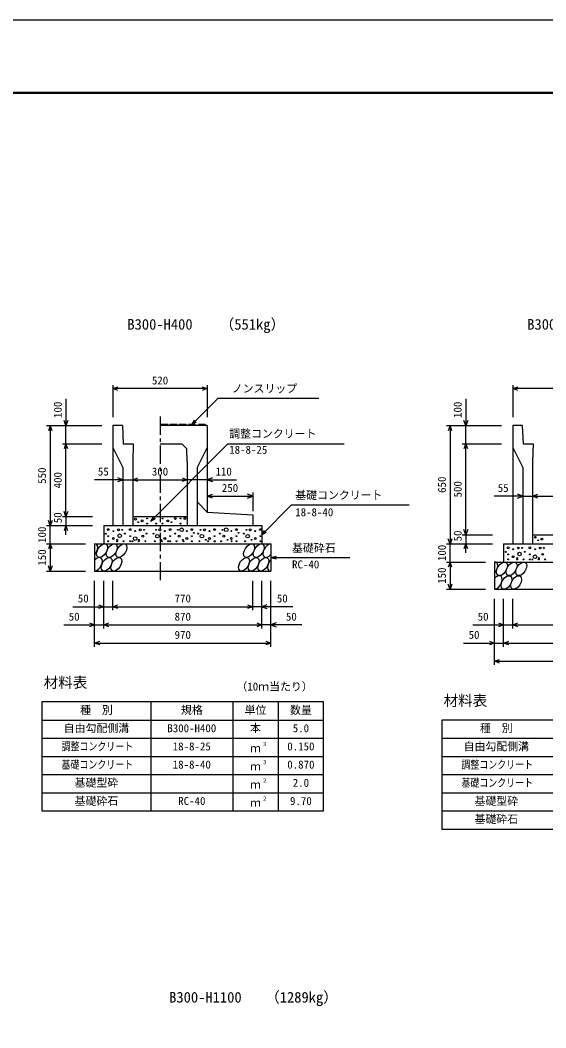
# Model space of a CAD drawing. Units: millimetres, scale not verified. Extents: x -16800 to 16800, y -5940 to 5940.
# Drawn here: x 2880 to 5773, y 399 to 5940 of the extents above; entities that cross this region are included whole.
import ezdxf
from ezdxf.enums import TextEntityAlignment as Align

# ---------------------------------------------------------------- set-up
doc = ezdxf.new("R2010")
doc.units = ezdxf.units.MM
doc.header["$LTSCALE"] = 20
doc.linetypes.add('CHAIN1', pattern=[8, 5, -1, 1, -1])
for name, color, linetype, lineweight in [('0-0_DIM', 7, 'Continuous', 25), ('0-1_Defpoints', 5, 'Continuous', 25), ('0-2_HATCH', 6, 'Continuous', 25), ('0-3_HYO', 3, 'Continuous', 25), ('0-4_HYO2', 4, 'Continuous', 25), ('0-5_OUTLINE', 3, 'Continuous', 25), ('0-6_TXT', 7, 'Continuous', 25), ('0-7_WAKU', 3, 'Continuous', 25)]:
    doc.layers.add(name, color=color, linetype=linetype, lineweight=lineweight)
doc.styles.add('ＭＳ ゴシック', font='')
doc.styles.get('ＭＳ ゴシック').set_extended_font_data('MS Gothic')

msp = doc.modelspace()

# ---------------------------------------------------------------- linework, layer by layer
at = {"layer": '0-0_DIM'}
for p, q in [((3390, 3933.86), (3390, 3757.12)), ((3910, 3933.86), (3910, 3757.12)), ((5590, 3933.86), (5590, 3757.11)), ((3910, 3913.86), (3390, 3913.86)), ((6110, 3913.86), (5590, 3913.86)), ((3132.46, 3857.81), (3132.46, 3710.65)), ((3825, 3717.15), (3967.21, 3859.36)), ((4524.1, 3859.36), (3967.21, 3859.36)), ((5332.46, 3857.8), (5332.46, 3710.65)), ((3825, 3717.15), (3840, 3743.13)), ((3825, 3717.15), (3850.98, 3732.15)), ((3025.8, 3710.65), (3329.13, 3710.65)), ((3045.8, 3710.65), (3045.8, 3160.65)), ((3132.46, 3610.65), (3132.46, 3710.65)), ((5225.8, 3710.65), (5529.13, 3710.65)), ((5245.8, 3710.65), (5245.8, 3060.65)), ((5332.46, 3610.65), (5332.46, 3710.65)), ((3112.46, 3610.65), (3329.13, 3610.65)), ((3132.46, 3210.65), (3132.46, 3610.65)), ((3598.87, 3185.65), (4023.7, 3610.48)), ((4023.7, 3610.48), (4662.9, 3610.48)), ((5312.46, 3610.65), (5529.13, 3610.65)), ((5332.46, 3110.65), (5332.46, 3610.65)), ((3445, 3412.72), (3288.82, 3412.72)), ((3445, 3412.72), (3500, 3412.72)), ((3500, 3412.72), (3800, 3412.72)), ((3910, 3412.72), (3800, 3412.72)), ((3910, 3412.72), (4070.77, 3412.72)), ((4160, 3342.78), (4160, 3240.65)), ((3910, 3322.78), (4160, 3322.78)), ((4373.65, 3274.3), (4210, 3110.65)), ((4373.65, 3274.3), (5020.53, 3274.3)), ((5645, 3322.72), (5488.82, 3322.72)), ((5645, 3322.72), (5700, 3322.72)), ((5700, 3322.72), (6000, 3322.72)), ((3025.8, 3160.65), (3279.13, 3160.65)), ((3045.8, 3060.65), (3045.8, 3160.65)), ((3112.46, 3210.65), (3279.13, 3210.65)), ((3132.46, 3210.65), (3132.46, 3160.65)), ((3132.46, 3110.65), (3132.46, 3160.65)), ((3598.87, 3185.65), (3613.87, 3211.63)), ((3598.87, 3185.65), (3624.85, 3200.65)), ((4210, 3110.65), (4225, 3136.63)), ((4210, 3110.65), (4235.98, 3125.65)), ((5312.46, 3110.65), (5479.13, 3110.65)), ((5332.46, 3110.65), (5332.46, 3060.65)), ((3025.8, 3060.65), (3240, 3060.65)), ((3045.8, 3060.65), (3045.8, 2910.65)), ((5225.8, 3060.65), (5479.13, 3060.65)), ((5245.8, 2960.65), (5245.8, 3060.65)), ((5332.46, 3010.65), (5332.46, 3060.65)), ((4260, 2985.65), (4288.98, 2993.41)), ((4260, 2985.65), (4693.31, 2985.65)), ((4260, 2985.65), (4288.98, 2977.88)), ((5225.8, 2960.65), (5440, 2960.65)), ((5245.8, 2960.65), (5245.8, 2810.65)), ((3025.8, 2910.65), (3240, 2910.65)), ((3290, 2495.13), (3290, 2857.48)), ((3340, 2595.13), (3340, 2857.48)), ((3390, 2695.13), (3390, 2857.48)), ((4160, 2695.13), (4160, 2857.48)), ((4210, 2595.13), (4210, 2857.48)), ((4260, 2495.13), (4260, 2857.48)), ((5225.8, 2810.65), (5440, 2810.65)), ((3170, 2715.13), (3390, 2715.13)), ((3390, 2715.13), (4160, 2715.13)), ((4380, 2715.13), (4160, 2715.13)), ((5490, 2395.13), (5490, 2757.48)), ((5540, 2495.13), (5540, 2757.48)), ((5590, 2595.13), (5590, 2757.48)), ((3120, 2615.13), (3340, 2615.13)), ((3340, 2615.13), (4210, 2615.13)), ((4430, 2615.13), (4210, 2615.13)), ((5370, 2615.13), (5590, 2615.13)), ((5590, 2615.13), (6360, 2615.13)), ((3290, 2515.13), (4260, 2515.13)), ((5320, 2515.13), (5540, 2515.13)), ((5540, 2515.13), (6410, 2515.13)), ((5490, 2415.13), (6460, 2415.13))]:
    msp.add_line(p, q, dxfattribs=at)
at = {"layer": '0-0_DIM', "linetype": 'CHAIN1'}
msp.add_line((3650, 3760.65), (3650, 2860.65), dxfattribs=at)
at = {"layer": '0-0_DIM'}
for points in [[(3418.23, 3903.6), (3390.04, 3913.86), (3418.23, 3924.12)], [(3881.85, 3924.12), (3910.04, 3913.86), (3881.85, 3903.6)], [(5618.23, 3903.6), (5590.04, 3913.86), (5618.23, 3924.12)], [(3142.72, 3738.84), (3132.46, 3710.65), (3122.2, 3738.84)], [(5342.72, 3738.84), (5332.46, 3710.65), (5322.2, 3738.84)], [(3056.06, 3682.46), (3045.8, 3710.65), (3035.54, 3682.46)], [(5256.06, 3682.46), (5245.8, 3710.65), (5235.54, 3682.46)], [(3142.72, 3582.46), (3132.46, 3610.65), (3122.2, 3582.46)], [(5342.72, 3582.46), (5332.46, 3610.65), (5322.2, 3582.46)], [(3416.81, 3402.46), (3445, 3412.72), (3416.81, 3422.98)], [(3528.19, 3402.46), (3500, 3412.72), (3528.19, 3422.98)], [(3771.81, 3422.98), (3800, 3412.72), (3771.81, 3402.46)], [(3938.19, 3422.98), (3910, 3412.72), (3938.19, 3402.46)], [(3938.19, 3312.52), (3910, 3322.78), (3938.19, 3333.04)], [(4131.81, 3312.52), (4160, 3322.78), (4131.81, 3333.04)], [(5616.81, 3312.46), (5645, 3322.72), (5616.81, 3332.98)], [(5728.19, 3312.46), (5700, 3322.72), (5728.19, 3332.98)], [(3142.72, 3238.84), (3132.46, 3210.65), (3122.2, 3238.84)], [(3056.06, 3188.84), (3045.8, 3160.65), (3035.54, 3188.84)], [(3142.72, 3132.46), (3132.46, 3160.65), (3122.2, 3132.46)], [(5342.72, 3138.84), (5332.46, 3110.65), (5322.2, 3138.84)], [(3056.06, 3032.46), (3045.8, 3060.65), (3035.54, 3032.46)], [(5256.06, 3088.84), (5245.8, 3060.65), (5235.54, 3088.84)], [(5342.72, 3032.46), (5332.46, 3060.65), (5322.2, 3032.46)], [(3056.06, 2938.84), (3045.8, 2910.65), (3035.54, 2938.84)], [(5256.06, 2932.46), (5245.8, 2960.65), (5235.54, 2932.46)], [(5256.06, 2838.84), (5245.8, 2810.65), (5235.54, 2838.84)], [(3311.81, 2725.39), (3340, 2715.13), (3311.81, 2704.87)], [(3418.19, 2704.87), (3390, 2715.13), (3418.19, 2725.39)], [(4131.81, 2725.39), (4160, 2715.13), (4131.81, 2704.87)], [(4238.19, 2725.39), (4210, 2715.13), (4238.19, 2704.87)], [(3261.81, 2625.39), (3290, 2615.13), (3261.81, 2604.87)], [(3368.19, 2604.87), (3340, 2615.13), (3368.19, 2625.39)], [(4181.81, 2625.39), (4210, 2615.13), (4181.81, 2604.87)], [(4288.19, 2625.39), (4260, 2615.13), (4288.19, 2604.87)], [(5511.81, 2625.39), (5540, 2615.13), (5511.81, 2604.87)], [(5618.19, 2604.87), (5590, 2615.13), (5618.19, 2625.39)], [(3318.19, 2504.87), (3290, 2515.13), (3318.19, 2525.39)], [(4231.81, 2525.39), (4260, 2515.13), (4231.81, 2504.87)], [(5461.81, 2525.39), (5490, 2515.13), (5461.81, 2504.87)], [(5568.19, 2504.87), (5540, 2515.13), (5568.19, 2525.39)], [(5518.19, 2404.87), (5490, 2415.13), (5518.19, 2425.39)]]:
    msp.add_lwpolyline(points, dxfattribs=at)
at = {"layer": '0-1_Defpoints'}
msp.add_lwpolyline([(0, -5940), (16800, -5940), (16800, 5940), (0, 5940)], close=True, dxfattribs=at)
at = {"layer": '0-2_HATCH'}
for p, q in [((3655, 3710.65), (3656, 3717.15)), ((3694, 3717.15), (3656, 3717.15)), ((3695, 3710.65), (3694, 3717.15)), ((3705, 3710.65), (3706, 3717.15)), ((3744, 3717.15), (3706, 3717.15)), ((3745, 3710.65), (3744, 3717.15)), ((3755, 3710.65), (3756, 3717.15)), ((3794, 3717.15), (3756, 3717.15)), ((3795, 3710.65), (3794, 3717.15)), ((3805, 3710.65), (3806, 3717.15)), ((3844, 3717.15), (3806, 3717.15)), ((3845, 3710.65), (3844, 3717.15)), ((3860, 3710.65), (3861, 3717.15)), ((3899, 3717.15), (3861, 3717.15)), ((3900, 3710.65), (3899, 3717.15))]:
    msp.add_line(p, q, dxfattribs=at)
for centre, radius in [((3514.75, 3196.52), 5), ((3529.9, 3179.82), 2.5), ((3550.93, 3186.83), 5), ((3578.97, 3199.96), 2.5), ((3578.97, 3171.95), 2.5), ((3614.13, 3199.68), 5), ((3628.15, 3171.66), 2.5), ((3664.04, 3199.68), 2.5), ((3664.04, 3171.66), 2.5), ((3692.08, 3186.55), 5), ((3713.11, 3179.54), 2.5), ((3734.13, 3199.68), 5), ((3762.99, 3199.96), 2.5), ((3762.99, 3171.95), 2.5), ((3786.99, 3199.68), 5), ((3352.55, 3115.91), 2.5), ((3364.97, 3138.7), 5), ((3364.97, 3102.81), 2.5), ((3393.01, 3130.82), 2.5), ((3421.04, 3137.83), 5), ((3427.58, 3104.81), 10), ((3442.07, 3137.83), 2.5), ((3456.09, 3116.81), 2.5), ((3484.97, 3138.7), 5), ((3484.97, 3102.81), 2.5), ((3513.01, 3130.82), 2.5), ((3541.04, 3137.83), 5), ((3555.06, 3102.81), 5), ((3562.07, 3137.83), 2.5), ((3576.09, 3116.81), 2.5), ((3613.91, 3116.81), 2.5), ((3634.94, 3102.81), 10), ((3627.93, 3137.83), 2.5), ((3648.96, 3137.83), 5), ((3676.99, 3130.82), 2.5), ((3705.03, 3138.7), 5), ((3705.03, 3102.81), 2.5), ((3733.91, 3116.81), 2.5), ((3747.93, 3137.83), 2.5), ((3754.94, 3102.81), 5), ((3768.96, 3137.83), 10), ((3796.99, 3130.82), 2.5), ((3825.03, 3138.7), 5), ((3825.03, 3102.81), 2.5), ((3836.37, 3121.13), 2.5), ((3859.13, 3116.81), 2.5), ((3880.16, 3102.81), 10), ((3873.15, 3137.83), 2.5), ((3894.18, 3137.83), 5), ((3922.22, 3130.82), 2.5), ((3950.26, 3138.7), 5), ((3950.26, 3102.81), 2.5), ((3979.13, 3116.81), 2.5), ((3993.15, 3137.83), 2.5), ((4000.16, 3102.81), 5), ((4014.18, 3137.83), 10), ((4042.22, 3130.82), 2.5), ((4070.26, 3138.7), 5), ((4070.26, 3102.81), 2.5), ((4081.6, 3121.13), 2.5), ((4111.06, 3116.81), 2.5), ((4132.09, 3102.81), 10), ((4125.08, 3137.83), 2.5), ((4146.11, 3137.83), 5), ((4174.14, 3130.82), 2.5), ((4202.18, 3138.7), 5), ((4202.18, 3102.81), 2.5), ((3364.97, 3074.8), 2.5), ((3393.01, 3089.68), 5), ((3414.03, 3082.67), 2.5), ((3414.06, 3074.8), 2.5), ((3449.08, 3074.8), 2.5), ((3484.97, 3074.8), 2.5), ((3498.18, 3074.8), 2.5), ((3513.01, 3089.68), 10), ((3534.03, 3082.67), 2.5), ((3534.06, 3074.8), 2.5), ((3569.08, 3074.8), 2.5), ((3620.92, 3074.8), 2.5), ((3655.97, 3082.67), 2.5), ((3659.08, 3074.8), 2.5), ((3676.99, 3089.68), 5), ((3694.97, 3074.8), 2.5), ((3705.03, 3074.8), 2.5), ((3740.92, 3074.8), 2.5), ((3775.97, 3082.67), 2.5), ((3779.08, 3074.8), 2.5), ((3796.99, 3089.68), 5), ((3825.03, 3074.8), 2.5), ((3866.14, 3074.8), 2.5), ((3901.19, 3082.67), 2.5), ((3915.03, 3074.8), 2.5), ((3922.22, 3089.68), 5), ((3950.26, 3074.8), 2.5), ((3950.92, 3074.8), 2.5), ((3986.14, 3074.8), 2.5), ((4021.19, 3082.67), 2.5), ((4042.22, 3089.68), 5), ((4043.98, 3074.8), 2.5), ((4070.26, 3074.8), 2.5), ((4118.07, 3074.8), 2.5), ((4153.11, 3082.67), 2.5), ((4174.14, 3089.68), 5), ((4202.18, 3074.8), 2.5), ((5714.75, 3096.52), 5), ((5729.9, 3079.82), 2.5), ((5750.93, 3086.83), 5), ((5552.55, 3015.9), 2.5), ((5564.97, 3038.7), 5), ((5564.97, 3002.81), 2.5), ((5593.01, 2989.68), 5), ((5593.01, 3030.82), 2.5), ((5621.04, 3037.83), 5), ((5627.58, 3004.81), 10), ((5642.07, 3037.83), 2.5), ((5656.09, 3016.81), 2.5), ((5684.97, 3038.7), 5), ((5684.97, 3002.81), 2.5), ((5713.01, 2989.68), 10), ((5713.01, 3030.82), 2.5), ((5741.04, 3037.83), 5), ((5755.06, 3002.81), 5), ((5762.07, 3037.83), 2.5), ((5564.97, 2974.79), 2.5), ((5614.03, 2982.67), 2.5), ((5614.06, 2974.79), 2.5), ((5649.08, 2974.79), 2.5), ((5684.97, 2974.79), 2.5), ((5698.18, 2974.79), 2.5), ((5734.03, 2982.67), 2.5), ((5734.06, 2974.79), 2.5), ((5769.08, 2974.79), 2.5)]:
    msp.add_circle(centre, radius, dxfattribs=at)
for centre, start_param, end_param in [((3277.64, 3023.14), 4.385593, 6.6745444), ((4246.14, 3023.14), 0.3357715, 4.4411806), ((3302.96, 2948.15), 3.5111464, 7.548991), ((4271.46, 2948.15), 1.2110787, 3.5658734), ((5477.64, 2923.14), 4.385593, 6.6745444), ((5502.96, 2848.15), 3.5111464, 7.548991)]:
    msp.add_ellipse(centre, major_axis=(21.81, 35.31), ratio=0.5792, start_param=start_param, end_param=end_param, dxfattribs=at)
for centre in [(3330.84, 3023.14), (3384.05, 3023.14), (3437.26, 3023.14), (4139.72, 3023.14), (4192.93, 3023.14), (3356.16, 2948.15), (3409.37, 2948.15), (4111.84, 2948.15), (4165.04, 2948.15), (4218.25, 2948.15), (5530.84, 2923.14), (5584.05, 2923.14), (5637.26, 2923.14), (5556.16, 2848.15), (5609.37, 2848.15)]:
    msp.add_ellipse(centre, major_axis=(21.81, 35.31), ratio=0.5792, dxfattribs=at)
at = {"layer": '0-3_HYO'}
for p, q in [((3600, 2191.68), (3600, 1591.68)), ((4050, 2191.68), (4050, 1591.68)), ((4300, 2191.68), (4300, 1591.68)), ((3000, 2091.68), (4550, 2091.68)), ((5200, 1991.68), (6750, 1991.68))]:
    msp.add_line(p, q, dxfattribs=at)
for points in [[(3000, 1591.68), (4550, 1591.68), (4550, 2191.68), (3000, 2191.68)], [(5200, 1491.68), (6750, 1491.68), (6750, 2091.68), (5200, 2091.68)]]:
    msp.add_lwpolyline(points, close=True, dxfattribs=at)
at = {"layer": '0-4_HYO2'}
for p, q in [((3000, 1991.68), (4550, 1991.68)), ((3000, 1891.68), (4550, 1891.68)), ((5200, 1891.68), (6750, 1891.68)), ((3000, 1791.68), (4550, 1791.68)), ((5200, 1791.68), (6750, 1791.68)), ((3000, 1691.68), (4550, 1691.68)), ((5200, 1691.68), (6750, 1691.68)), ((5200, 1591.68), (6750, 1591.68))]:
    msp.add_line(p, q, dxfattribs=at)
at = {"layer": '0-5_OUTLINE'}
for p, q in [((3390, 3710.65), (3390, 3160.65)), ((3442.5, 3710.65), (3390, 3710.65)), ((3442.5, 3710.65), (3447.5, 3610.65)), ((3910, 3710.65), (3650, 3710.65)), ((3910, 3710.65), (3910, 3235.65)), ((5590, 3710.65), (5590, 3060.65)), ((5642.5, 3710.65), (5590, 3710.65)), ((5642.5, 3710.65), (5647.5, 3610.65)), ((3447.5, 3610.65), (3502.5, 3610.65)), ((3502.5, 3610.65), (3500, 3510.65)), ((3650, 3610.65), (3770, 3610.65)), ((3770, 3610.65), (3798.21, 3582.44)), ((5647.5, 3610.65), (5702.5, 3610.65)), ((3800, 3510.65), (3798.21, 3582.44)), ((5590, 3590.65), (5645, 3480.65)), ((3500, 3510.65), (3500, 3160.65)), ((5645, 3480.65), (5645, 3060.65)), ((4160, 3220.65), (4160, 3160.65)), ((3340, 3160.65), (3340, 3060.65)), ((3340, 3160.65), (4210, 3160.65)), ((3390, 3160.65), (3500, 3160.65)), ((3500, 3210.65), (3800, 3210.65)), ((4210, 3160.65), (4210, 3060.65)), ((5700, 3110.65), (6000, 3110.65)), ((3290, 3060.65), (3290, 2910.65)), ((3290, 3060.65), (4260, 3060.65)), ((4260, 3060.65), (4260, 2910.65)), ((5540, 3060.65), (5540, 2960.65)), ((5540, 3060.65), (6410, 3060.65)), ((5590, 3060.65), (5700, 3060.65)), ((5490, 2960.65), (5490, 2810.65)), ((5490, 2960.65), (6460, 2960.65)), ((3290, 2910.65), (4260, 2910.65)), ((5490, 2810.65), (6460, 2810.65))]:
    msp.add_line(p, q, dxfattribs=at)
for points in [[(5702.5, 3610.65), (5700, 3510.65), (5700, 3060.65)], [(3390, 3590.65), (3445, 3480.65), (3445, 3160.65)], [(3910, 3590.65), (3855, 3480.65), (3855, 3160.65)], [(3800, 3510.65), (3800, 3160.65), (4160, 3160.65)], [(3855, 3290.65), (3910, 3235.65), (4160, 3220.65)]]:
    msp.add_lwpolyline(points, dxfattribs=at)
at = {"layer": '0-7_WAKU', "lineweight": 50}
msp.add_lwpolyline([(400, -5540), (16400, -5540), (16400, 5540), (400, 5540)], close=True, dxfattribs=at)

# ---------------------------------------------------------------- texts
at = {"layer": '0-0_DIM', "style": 'ＭＳ ゴシック'}
for s, p in [('520', (3605, 3923.86)), ('ノンスリップ', (4044.52, 3879.54)), ('調整コンクリート', (4030.42, 3630.99)), ('18-8-25', (4030.42, 3542.71)), ('55', (3307.85, 3422.72)), ('300', (3604.92, 3422.72)), ('110', (3954.92, 3422.72)), ('250', (3990, 3332.78)), ('55', (5507.85, 3332.72)), ('基礎コンクリート', (4393.65, 3293.04)), ('18-8-40', (4393.65, 3199.22)), ('基礎砕石', (4376.32, 3002.82)), ('RC-40', (4376.32, 2912.13)), ('50', (3197.56, 2725.13)), ('770', (3730, 2725.13)), ('50', (4292.44, 2725.13)), ('50', (3147.56, 2625.13)), ('870', (3730, 2625.13)), ('50', (4342.44, 2625.13)), ('50', (5397.56, 2625.13)), ('970', (3730, 2525.13)), ('50', (5347.56, 2525.13))]:
    msp.add_text(s, height=43.99, dxfattribs=at).set_placement(p, align=Align.BOTTOM_LEFT)
for s, p in [('100', (3122.46, 3752.73)), ('100', (5322.46, 3752.73)), ('550', (3035.8, 3390.65)), ('400', (3122.46, 3365.65)), ('650', (5235.8, 3340.65)), ('500', (5322.46, 3315.65)), ('50', (3122.46, 3173.98)), ('100', (3035.8, 3065.65)), ('50', (5322.46, 3073.97)), ('100', (5235.8, 2965.65)), ('150', (3035.8, 2940.65)), ('150', (5235.8, 2840.65))]:
    msp.add_text(s, height=43.99, rotation=90, dxfattribs=at).set_placement(p, align=Align.BOTTOM_LEFT)
at = {"layer": '0-6_TXT', "style": 'ＭＳ ゴシック'}
for s, height, p in [('B300-H400', 58.65, (3470, 4220.65)), ('（551kg）', 58.65, (3978.37, 4220.65)), ('B300-H500', 58.65, (5670, 4220.65)), ('材料表', 58.65, (3010, 2251.69)), ('（10ｍ当たり）', 43.99, (4070, 2240.68)), ('材料表', 58.65, (5210, 2151.68)), ('種\u3000別', 43.99, (3210, 2111.68)), ('規格', 43.99, (3765, 2111.68)), ('単位', 43.99, (4115, 2111.68)), ('数量', 43.99, (4365, 2111.68)), ('自由勾配側溝', 43.99, (3120, 2011.68)), ('B300-H400', 43.99, (3690, 2011.68)), ('本', 43.99, (4145, 2011.68)), ('5.0', 43.99, (4380, 2011.68)), ('種\u3000別', 43.99, (5410, 2011.68)), ('18-8-25', 43.99, (3720, 1911.68)), ('ｍ', 43.99, (4145, 1901.68)), ('３', 21.99, (4210.54, 1942.05)), ('0.150', 43.99, (4350, 1911.68)), ('自由勾配側溝', 43.99, (5320, 1911.68)), ('18-8-40', 43.99, (3720, 1811.68)), ('ｍ', 43.99, (4145, 1801.68)), ('３', 21.99, (4210.54, 1842.05)), ('0.870', 43.99, (4350, 1811.68)), ('基礎型砕', 43.99, (3180, 1711.68)), ('ｍ', 43.99, (4145, 1701.68)), ('２', 21.99, (4210.54, 1742.05)), ('2.0', 43.99, (4380, 1711.68)), ('基礎砕石', 43.99, (3180, 1611.68)), ('RC-40', 43.99, (3750, 1611.68)), ('２', 21.99, (4210.54, 1642.05)), ('9.70', 43.99, (4365, 1611.68)), ('基礎型砕', 43.99, (5380, 1611.68)), ('ｍ', 43.99, (4145, 1601.68)), ('基礎砕石', 43.99, (5380, 1511.68)), ('B300-H1100', 58.65, (3700, 520.65)), ('（1289kg）', 58.65, (4228.37, 520.65))]:
    msp.add_text(s, height=height, dxfattribs=at).set_placement(p, align=Align.BOTTOM_LEFT)
at = {"layer": '0-6_TXT', "style": 'ＭＳ ゴシック', "width": 0.8}
for s, p in [('調整コンクリート', (3108, 1911.68)), ('基礎コンクリート', (3108, 1811.68)), ('調整コンクリート', (5308, 1811.68)), ('基礎コンクリート', (5308, 1711.68))]:
    msp.add_text(s, height=43.99, dxfattribs=at).set_placement(p, align=Align.BOTTOM_LEFT)

doc.saveas('drawing.dxf')
